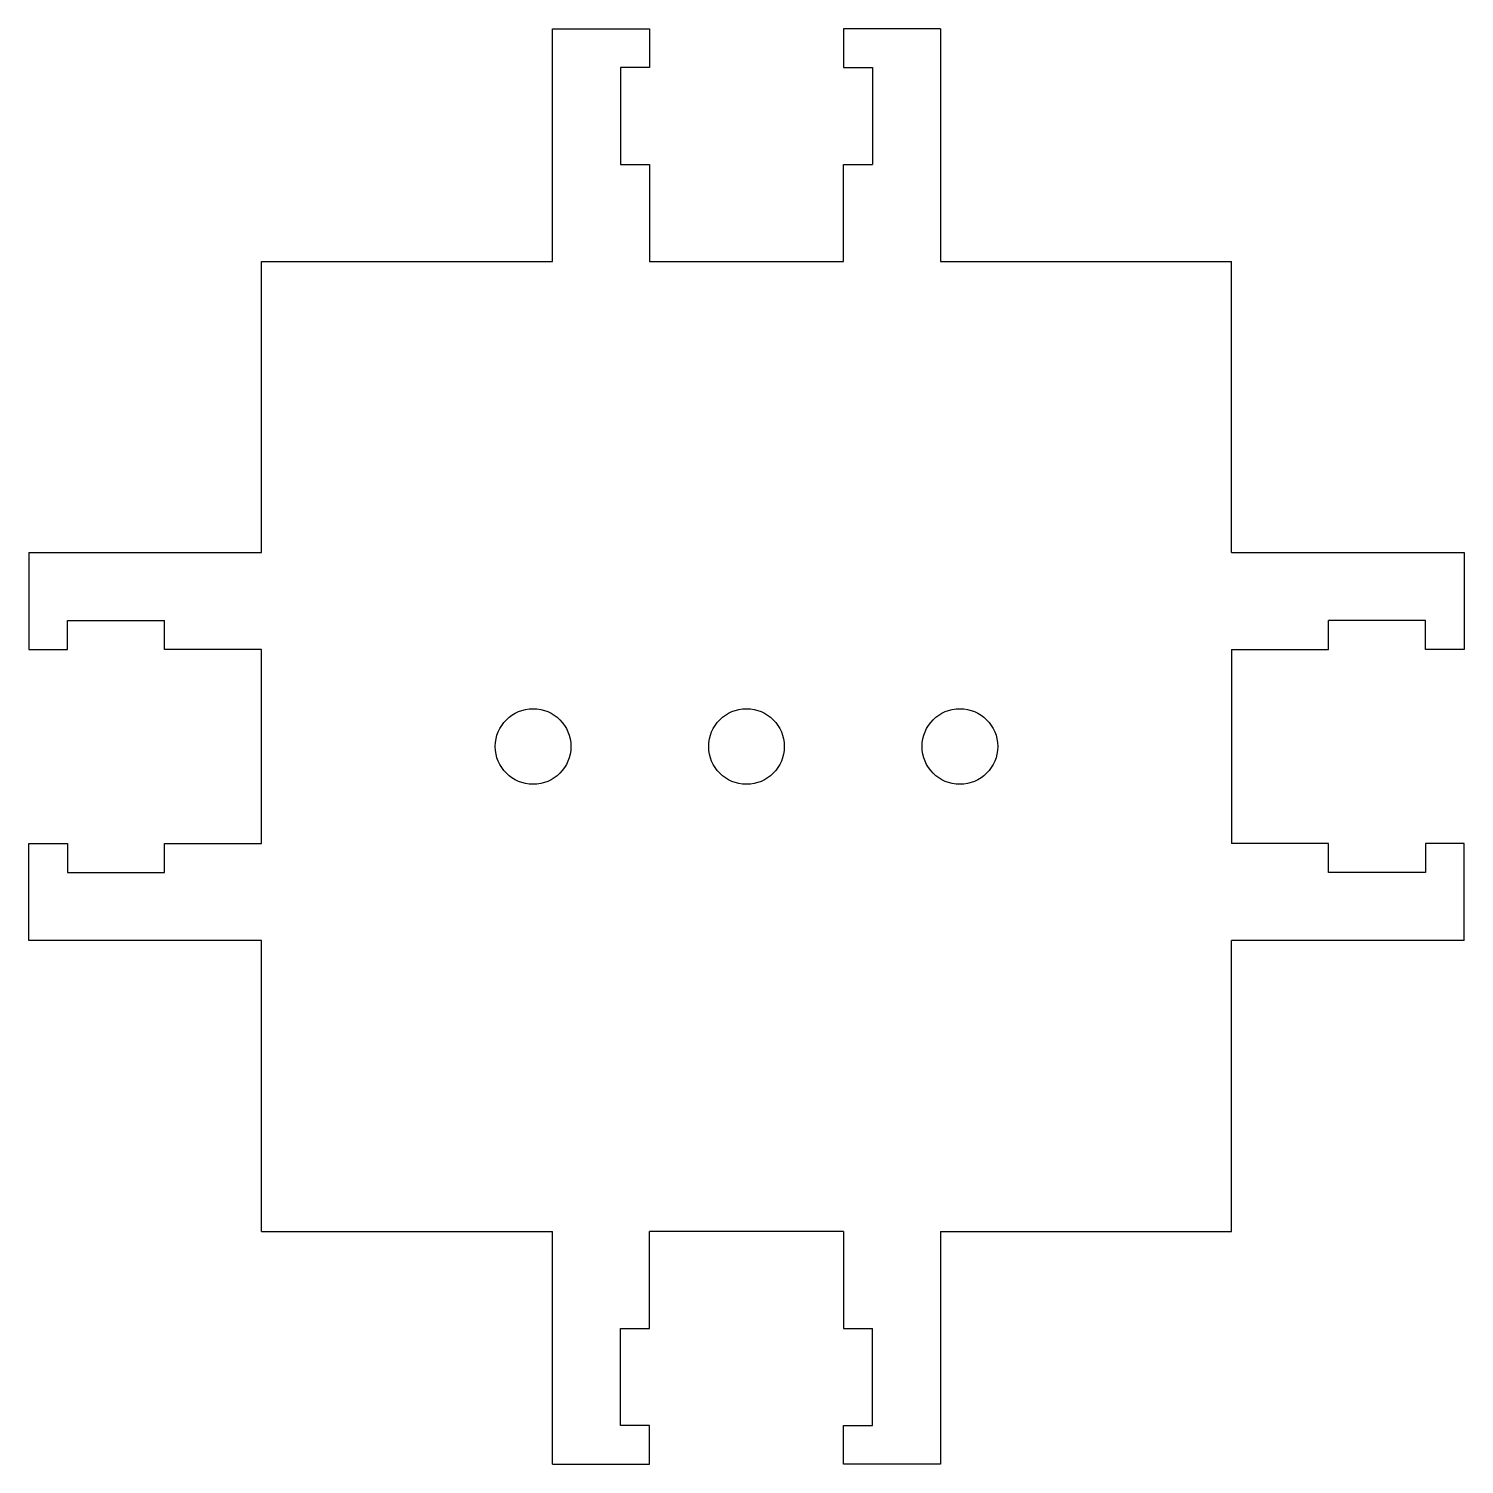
# Model space of a CAD drawing. Header units: millimetres. Extents: x -37 to 37, y -37 to 37.
import ezdxf

# ---------------------------------------------------------------- set-up
doc = ezdxf.new("R2010")
doc.units = ezdxf.units.MM

msp = doc.modelspace()

# ---------------------------------------------------------------- linework, layer by layer
at = {"color": 7, "linetype": 'Continuous', "lineweight": 25}
for p, q in [((-10, 37), (-5, 37)), ((-10, 25), (-10, 37)), ((-5, 37), (-5, 35)), ((10, 37), (5, 37)), ((5, 37), (5, 35)), ((10, 37), (10, 25)), ((-6.5, 35), (-6.5, 30)), ((-5, 35), (-6.5, 35)), ((5, 35), (6.5, 35)), ((6.5, 35), (6.5, 30)), ((-6.5, 30), (-5, 30)), ((-5, 30), (-5, 25)), ((5, 30), (6.5, 30)), ((5, 25), (5, 30)), ((-25, 25), (-10, 25)), ((-25, 10), (-25, 25)), ((-5, 25), (5, 25)), ((10, 25), (25, 25)), ((25, 10), (25, 25)), ((-37, 10), (-25, 10)), ((-37, 10), (-37, 5)), ((25, 10), (37, 10)), ((37, 10), (37, 5)), ((-35, 5), (-35, 6.5)), ((-35, 6.5), (-30, 6.5)), ((-30, 5), (-30, 6.5)), ((30, 5), (30, 6.5)), ((35, 6.5), (30, 6.5)), ((35, 5), (35, 6.5)), ((-37, 5), (-35, 5)), ((-25, 5), (-30, 5)), ((-25, -5), (-25, 5)), ((25, 5), (25, -5)), ((25, 5), (30, 5)), ((37, 5), (35, 5)), ((-37, -5), (-35, -5)), ((-37, -10), (-37, -5)), ((-35, -5), (-35, -6.5)), ((-30, -5), (-25, -5)), ((-30, -6.5), (-30, -5)), ((30, -5), (25, -5)), ((30, -6.5), (30, -5)), ((37, -5), (35, -5)), ((35, -5), (35, -6.5)), ((37, -10), (37, -5)), ((-35, -6.5), (-30, -6.5)), ((35, -6.5), (30, -6.5)), ((-25, -10), (-37, -10)), ((-25, -25), (-25, -10)), ((25, -25), (25, -10)), ((37, -10), (25, -10)), ((-25, -25), (-10, -25)), ((-10, -37), (-10, -25)), ((-5, -30), (-5, -25)), ((5, -25), (-5, -25)), ((5, -25), (5, -30)), ((10, -25), (10, -37)), ((10, -25), (25, -25)), ((-6.5, -35), (-6.5, -30)), ((-6.5, -30), (-5, -30)), ((5, -30), (6.5, -30)), ((6.5, -35), (6.5, -30)), ((-5, -35), (-6.5, -35)), ((-5, -37), (-5, -35)), ((5, -35), (6.5, -35)), ((5, -37), (5, -35)), ((-10, -37), (-5, -37)), ((10, -37), (5, -37))]:
    msp.add_line(p, q, dxfattribs=at)
for centre in [(-11, 0), (0, 0), (11, 0)]:
    msp.add_circle(centre, 1.95, dxfattribs=at)

doc.saveas('drawing.dxf')
